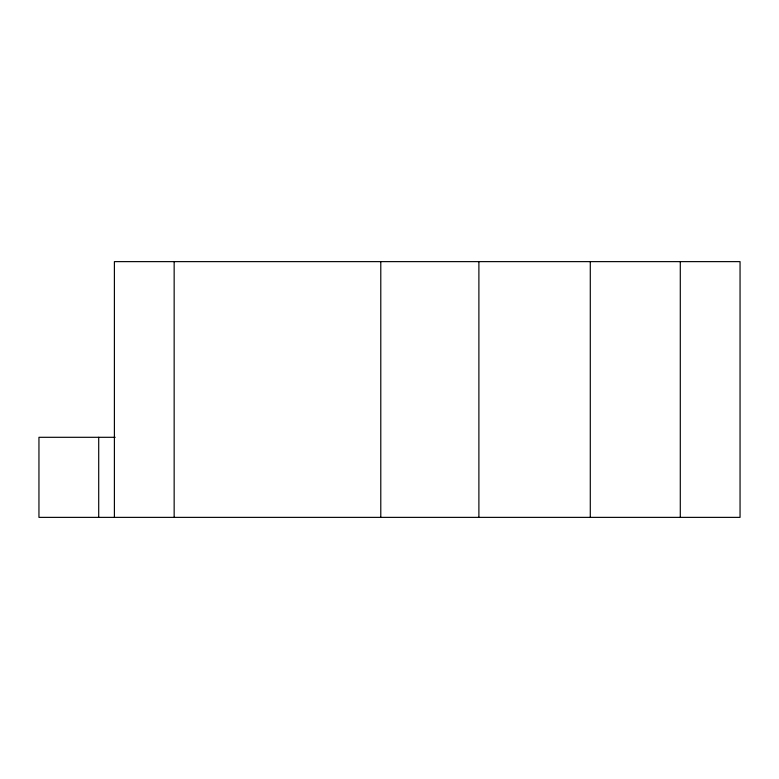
<?xml version="1.0" encoding="UTF-8"?>
<svg xmlns="http://www.w3.org/2000/svg" width="779" height="779" viewBox="0 0 779 779"><rect width="100%" height="100%" fill="white"/><g stroke="black" fill="none" stroke-linecap="round" stroke-linejoin="round"><path stroke-width="1.17" d="M115.185 437.301L38.95 437.301L38.95 517.373L740.05 517.373L740.05 261.627L114.396 261.627L114.396 517.373M680.291 261.627L680.291 517.373M590.287 261.627L590.287 517.373M478.89 261.627L478.89 517.373M380.785 261.627L380.785 517.373M174.155 261.627L174.155 517.373M98.709 437.301L98.709 517.373"/></g></svg>
